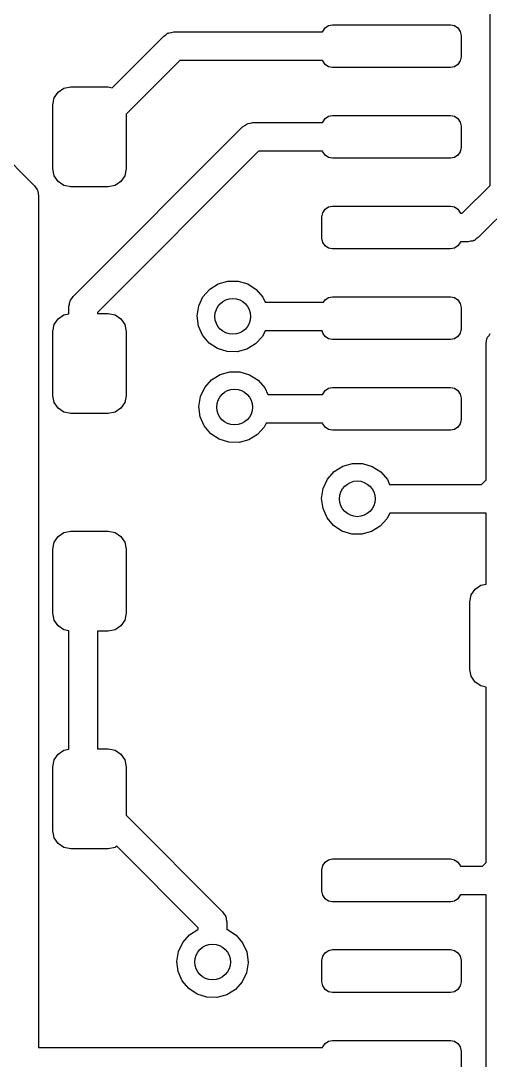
# Model space of a CAD drawing. Extents: x 63 to 234, y -148 to -41.
# Drawn here: x 131.91 to 138.49, y -95.86 to -81.31 of the extents above; entities that cross this region are included whole.
import ezdxf

# ---------------------------------------------------------------- set-up
doc = ezdxf.new("R2010")
doc.units = 0
doc.layers.add('BLACK', color=7, linetype='CONTINUOUS')

msp = doc.modelspace()

# ---------------------------------------------------------------- linework, layer by layer
at = {"layer": 'BLACK', "linetype": 'CONTINUOUS'}
for p, q in [((138.484, -83.6102), (138.484, -81.1088)), ((136.171, -81.4049), (136.22, -81.3724)), ((136.22, -81.3724), (136.277, -81.361)), ((136.277, -81.361), (137.927, -81.361)), ((137.927, -81.361), (137.984, -81.3724)), ((137.984, -81.3724), (138.033, -81.4049)), ((133.188, -82.2421), (133.911, -81.5193)), ((133.911, -81.5193), (133.939, -81.5016)), ((133.939, -81.5016), (133.965, -81.4808)), ((133.965, -81.4808), (133.976, -81.4782)), ((133.976, -81.4782), (133.986, -81.4721)), ((133.986, -81.4721), (134.019, -81.4684)), ((134.019, -81.4684), (134.052, -81.461)), ((134.052, -81.461), (136.137, -81.461)), ((136.137, -81.461), (136.138, -81.4536)), ((136.138, -81.4536), (136.171, -81.4049)), ((138.033, -81.4049), (138.066, -81.4536)), ((138.066, -81.4536), (138.077, -81.511)), ((138.077, -81.511), (138.077, -81.811)), ((138.077, -81.811), (138.066, -81.8684)), ((134.135, -81.861), (133.382, -82.6138)), ((136.137, -81.861), (134.135, -81.861)), ((136.138, -81.8684), (136.137, -81.861)), ((136.171, -81.9171), (136.138, -81.8684)), ((136.22, -81.9496), (136.171, -81.9171)), ((136.277, -81.961), (136.22, -81.9496)), ((137.927, -81.961), (136.277, -81.961)), ((137.984, -81.9496), (137.927, -81.961)), ((138.033, -81.9171), (137.984, -81.9496)), ((138.066, -81.8684), (138.033, -81.9171)), ((132.43, -82.3042), (132.511, -82.25)), ((132.511, -82.25), (132.607, -82.231)), ((132.607, -82.231), (133.132, -82.231)), ((133.132, -82.231), (133.188, -82.2421)), ((132.357, -82.481), (132.376, -82.3853)), ((132.376, -82.3853), (132.43, -82.3042)), ((132.357, -83.381), (132.357, -82.481)), ((133.382, -82.6138), (133.382, -83.381)), ((136.138, -82.7236), (136.171, -82.6749)), ((136.171, -82.6749), (136.22, -82.6424)), ((136.22, -82.6424), (136.277, -82.631)), ((136.277, -82.631), (137.927, -82.631)), ((137.927, -82.631), (137.984, -82.6424)), ((137.984, -82.6424), (138.033, -82.6749)), ((138.033, -82.6749), (138.066, -82.7236)), ((132.641, -85.165), (135.016, -82.7893)), ((135.016, -82.7893), (135.045, -82.7716)), ((135.045, -82.7716), (135.071, -82.7508)), ((135.071, -82.7508), (135.082, -82.7482)), ((135.082, -82.7482), (135.092, -82.7421)), ((135.092, -82.7421), (135.125, -82.7384)), ((135.125, -82.7384), (135.157, -82.731)), ((135.157, -82.731), (136.137, -82.731)), ((136.137, -82.731), (136.138, -82.7236)), ((138.066, -82.7236), (138.077, -82.781)), ((138.077, -82.781), (138.077, -83.081)), ((131.557, -83.0732), (132.099, -83.6148)), ((138.077, -83.081), (138.066, -83.1384)), ((135.24, -83.131), (132.982, -85.3892)), ((136.137, -83.131), (135.24, -83.131)), ((136.138, -83.1384), (136.137, -83.131)), ((136.171, -83.1871), (136.138, -83.1384)), ((136.22, -83.2196), (136.171, -83.1871)), ((136.277, -83.231), (136.22, -83.2196)), ((137.927, -83.231), (136.277, -83.231)), ((137.984, -83.2196), (137.927, -83.231)), ((138.033, -83.1871), (137.984, -83.2196)), ((138.066, -83.1384), (138.033, -83.1871)), ((132.376, -83.4767), (132.357, -83.381)), ((133.382, -83.381), (133.363, -83.4767)), ((132.43, -83.5578), (132.376, -83.4767)), ((132.511, -83.612), (132.43, -83.5578)), ((133.309, -83.5578), (133.228, -83.612)), ((133.363, -83.4767), (133.309, -83.5578)), ((132.099, -83.6148), (132.116, -83.6431)), ((132.116, -83.6431), (132.137, -83.6693)), ((132.137, -83.6693), (132.14, -83.6805)), ((132.14, -83.6805), (132.146, -83.6902)), ((132.146, -83.6902), (132.15, -83.7234)), ((132.607, -83.631), (132.511, -83.612)), ((133.132, -83.631), (132.607, -83.631)), ((133.228, -83.612), (133.132, -83.631)), ((138.093, -84.001), (138.484, -83.6102)), ((132.15, -83.7234), (132.157, -83.756)), ((132.157, -83.756), (132.157, -95.685)), ((138.825, -83.8344), (138.317, -84.3427)), ((136.127, -84.051), (136.138, -83.9936)), ((136.138, -83.9936), (136.171, -83.9449)), ((136.171, -83.9449), (136.22, -83.9124)), ((136.22, -83.9124), (136.277, -83.901)), ((136.277, -83.901), (137.927, -83.901)), ((137.927, -83.901), (137.984, -83.9124)), ((137.984, -83.9124), (138.033, -83.9449)), ((138.033, -83.9449), (138.066, -83.9936)), ((138.066, -83.9936), (138.067, -84.001)), ((136.127, -84.351), (136.127, -84.051)), ((138.067, -84.001), (138.093, -84.001)), ((136.138, -84.4084), (136.127, -84.351)), ((136.171, -84.4571), (136.138, -84.4084)), ((138.066, -84.4084), (138.033, -84.4571)), ((138.067, -84.401), (138.066, -84.4084)), ((138.176, -84.401), (138.067, -84.401)), ((138.209, -84.3936), (138.176, -84.401)), ((138.242, -84.3899), (138.209, -84.3936)), ((138.252, -84.3838), (138.242, -84.3899)), ((138.263, -84.3812), (138.252, -84.3838)), ((138.289, -84.3604), (138.263, -84.3812)), ((138.317, -84.3427), (138.289, -84.3604)), ((136.22, -84.4896), (136.171, -84.4571)), ((136.277, -84.501), (136.22, -84.4896)), ((137.927, -84.501), (136.277, -84.501)), ((137.984, -84.4896), (137.927, -84.501)), ((138.033, -84.4571), (137.984, -84.4896)), ((134.554, -85.0648), (134.674, -84.9892)), ((134.674, -84.9892), (134.81, -84.9502)), ((134.81, -84.9502), (134.952, -84.9511)), ((134.952, -84.9511), (135.088, -84.9917)), ((135.088, -84.9917), (135.207, -85.0688)), ((132.623, -85.1933), (132.641, -85.165)), ((134.46, -85.1711), (134.554, -85.0648)), ((135.207, -85.0688), (135.299, -85.1762)), ((132.582, -85.3061), (132.589, -85.2735)), ((132.582, -85.411), (132.582, -85.3061)), ((132.589, -85.2735), (132.593, -85.2403)), ((132.593, -85.2403), (132.599, -85.2306)), ((132.599, -85.2306), (132.602, -85.2194)), ((132.602, -85.2194), (132.623, -85.1933)), ((134.378, -85.4395), (134.4, -85.2994)), ((134.4, -85.2994), (134.46, -85.1711)), ((135.299, -85.1762), (135.331, -85.2456)), ((135.331, -85.2456), (136.15, -85.2456)), ((136.15, -85.2456), (136.171, -85.2149)), ((136.171, -85.2149), (136.22, -85.1824)), ((136.22, -85.1824), (136.277, -85.171)), ((136.277, -85.171), (137.927, -85.171)), ((137.927, -85.171), (137.984, -85.1824)), ((137.984, -85.1824), (138.033, -85.2149)), ((138.033, -85.2149), (138.066, -85.2636)), ((138.066, -85.2636), (138.077, -85.321)), ((132.43, -85.4792), (132.511, -85.425)), ((132.511, -85.425), (132.582, -85.411)), ((132.982, -85.3892), (132.982, -85.406)), ((132.982, -85.406), (133.132, -85.406)), ((133.132, -85.406), (133.228, -85.425)), ((133.228, -85.425), (133.309, -85.4792)), ((134.396, -85.5801), (134.378, -85.4395)), ((138.077, -85.321), (138.077, -85.621)), ((132.357, -85.656), (132.376, -85.5603)), ((132.376, -85.5603), (132.43, -85.4792)), ((133.309, -85.4792), (133.363, -85.5603)), ((133.363, -85.5603), (133.382, -85.656)), ((134.454, -85.7098), (134.396, -85.5801)), ((132.357, -86.556), (132.357, -85.656)), ((133.382, -85.656), (133.382, -86.556)), ((134.545, -85.8183), (134.454, -85.7098)), ((135.293, -85.7252), (135.197, -85.8303)), ((135.331, -85.6456), (135.293, -85.7252)), ((136.132, -85.6456), (135.331, -85.6456)), ((136.138, -85.6784), (136.132, -85.6456)), ((136.171, -85.7271), (136.138, -85.6784)), ((136.22, -85.7596), (136.171, -85.7271)), ((138.033, -85.7271), (137.984, -85.7596)), ((138.066, -85.6784), (138.033, -85.7271)), ((138.077, -85.621), (138.066, -85.6784)), ((138.444, -85.7491), (138.447, -85.7379)), ((138.447, -85.7379), (138.468, -85.7118)), ((138.468, -85.7118), (138.486, -85.6835)), ((134.663, -85.8969), (134.545, -85.8183)), ((135.197, -85.8303), (135.077, -85.9045)), ((136.277, -85.771), (136.22, -85.7596)), ((137.927, -85.771), (136.277, -85.771)), ((137.984, -85.7596), (137.927, -85.771)), ((138.427, -85.8246), (138.434, -85.792)), ((138.427, -87.7378), (138.427, -85.8246)), ((138.434, -85.792), (138.438, -85.7588)), ((138.438, -85.7588), (138.444, -85.7491)), ((134.798, -85.9392), (134.663, -85.8969)), ((134.94, -85.9418), (134.798, -85.9392)), ((135.077, -85.9045), (134.94, -85.9418)), ((134.579, -86.3348), (134.699, -86.2592)), ((134.699, -86.2592), (134.836, -86.2202)), ((134.836, -86.2202), (134.977, -86.2211)), ((134.977, -86.2211), (135.113, -86.2617)), ((135.113, -86.2617), (135.232, -86.3388)), ((134.425, -86.5694), (134.485, -86.4411)), ((134.485, -86.4411), (134.579, -86.3348)), ((135.232, -86.3388), (135.325, -86.4462)), ((135.325, -86.4462), (135.368, -86.541)), ((136.171, -86.4849), (136.22, -86.4524)), ((136.22, -86.4524), (136.277, -86.441)), ((136.277, -86.441), (137.927, -86.441)), ((137.927, -86.441), (137.984, -86.4524)), ((137.984, -86.4524), (138.033, -86.4849)), ((132.376, -86.6517), (132.357, -86.556)), ((133.382, -86.556), (133.363, -86.6517)), ((134.403, -86.7095), (134.425, -86.5694)), ((135.368, -86.541), (136.137, -86.541)), ((136.137, -86.541), (136.138, -86.5336)), ((136.138, -86.5336), (136.171, -86.4849)), ((138.033, -86.4849), (138.066, -86.5336)), ((138.066, -86.5336), (138.077, -86.591)), ((138.077, -86.591), (138.077, -86.891)), ((132.43, -86.7328), (132.376, -86.6517)), ((132.511, -86.787), (132.43, -86.7328)), ((133.309, -86.7328), (133.228, -86.787)), ((133.363, -86.6517), (133.309, -86.7328)), ((134.422, -86.8501), (134.403, -86.7095)), ((132.607, -86.806), (132.511, -86.787)), ((133.132, -86.806), (132.607, -86.806)), ((133.228, -86.787), (133.132, -86.806)), ((134.479, -86.9798), (134.422, -86.8501)), ((138.077, -86.891), (138.066, -86.9484)), ((134.57, -87.0883), (134.479, -86.9798)), ((135.318, -86.9952), (135.223, -87.1003)), ((135.344, -86.941), (135.318, -86.9952)), ((136.137, -86.941), (135.344, -86.941)), ((136.138, -86.9484), (136.137, -86.941)), ((136.171, -86.9971), (136.138, -86.9484)), ((136.22, -87.0296), (136.171, -86.9971)), ((136.277, -87.041), (136.22, -87.0296)), ((137.927, -87.041), (136.277, -87.041)), ((137.984, -87.0296), (137.927, -87.041)), ((138.033, -86.9971), (137.984, -87.0296)), ((138.066, -86.9484), (138.033, -86.9971)), ((134.688, -87.1669), (134.57, -87.0883)), ((134.823, -87.2092), (134.688, -87.1669)), ((135.102, -87.1745), (134.965, -87.2118)), ((135.223, -87.1003), (135.102, -87.1745)), ((134.965, -87.2118), (134.823, -87.2092)), ((136.206, -87.726), (136.299, -87.6197)), ((136.299, -87.6197), (136.419, -87.5441)), ((136.419, -87.5441), (136.556, -87.5051)), ((136.556, -87.5051), (136.697, -87.506)), ((136.697, -87.506), (136.833, -87.5466)), ((136.833, -87.5466), (136.952, -87.6237)), ((136.952, -87.6237), (137.045, -87.7311)), ((136.145, -87.8543), (136.206, -87.726)), ((137.045, -87.7311), (137.076, -87.8005)), ((138.362, -87.8005), (138.42, -87.7423)), ((138.42, -87.7423), (138.427, -87.7378)), ((136.123, -87.9944), (136.145, -87.8543)), ((137.076, -87.8005), (138.362, -87.8005)), ((136.142, -88.135), (136.123, -87.9944)), ((136.199, -88.2647), (136.142, -88.135)), ((137.077, -88.2005), (137.038, -88.2801)), ((138.427, -88.2005), (137.077, -88.2005)), ((138.427, -89.1954), (138.427, -88.2005)), ((136.29, -88.3732), (136.199, -88.2647)), ((137.038, -88.2801), (136.943, -88.3852)), ((132.43, -88.5272), (132.511, -88.473)), ((132.511, -88.473), (132.607, -88.454)), ((132.607, -88.454), (133.132, -88.454)), ((133.132, -88.454), (133.228, -88.473)), ((133.228, -88.473), (133.309, -88.5272)), ((136.408, -88.4518), (136.29, -88.3732)), ((136.544, -88.4941), (136.408, -88.4518)), ((136.685, -88.4967), (136.544, -88.4941)), ((136.822, -88.4594), (136.685, -88.4967)), ((136.943, -88.3852), (136.822, -88.4594)), ((132.357, -88.704), (132.376, -88.6083)), ((132.376, -88.6083), (132.43, -88.5272)), ((133.309, -88.5272), (133.363, -88.6083)), ((133.363, -88.6083), (133.382, -88.704)), ((132.357, -89.604), (132.357, -88.704)), ((133.382, -88.704), (133.382, -89.604)), ((138.272, -89.2642), (138.354, -89.21)), ((138.354, -89.21), (138.427, -89.1954)), ((138.199, -89.441), (138.218, -89.3453)), ((138.218, -89.3453), (138.272, -89.2642)), ((138.199, -90.391), (138.199, -89.441)), ((132.376, -89.6997), (132.357, -89.604)), ((133.382, -89.604), (133.363, -89.6997)), ((132.43, -89.7808), (132.376, -89.6997)), ((132.511, -89.835), (132.43, -89.7808)), ((133.309, -89.7808), (133.228, -89.835)), ((133.363, -89.6997), (133.309, -89.7808)), ((132.582, -89.849), (132.511, -89.835)), ((132.582, -91.507), (132.582, -89.849)), ((133.132, -89.854), (132.982, -89.854)), ((132.982, -89.854), (132.982, -91.502)), ((133.228, -89.835), (133.132, -89.854)), ((138.218, -90.4867), (138.199, -90.391)), ((138.272, -90.5678), (138.218, -90.4867)), ((138.354, -90.622), (138.272, -90.5678)), ((138.427, -90.6366), (138.354, -90.622)), ((138.427, -93.0946), (138.427, -90.6366)), ((132.43, -91.5752), (132.511, -91.521)), ((132.511, -91.521), (132.582, -91.507)), ((132.982, -91.502), (133.132, -91.502)), ((133.132, -91.502), (133.228, -91.521)), ((133.228, -91.521), (133.309, -91.5752)), ((132.357, -91.752), (132.376, -91.6563)), ((132.376, -91.6563), (132.43, -91.5752)), ((133.309, -91.5752), (133.363, -91.6563)), ((133.363, -91.6563), (133.382, -91.752)), ((132.357, -92.652), (132.357, -91.752)), ((133.382, -91.752), (133.382, -92.4317)), ((133.382, -92.4317), (134.736, -93.7859)), ((132.376, -92.7477), (132.357, -92.652)), ((132.43, -92.8288), (132.376, -92.7477)), ((132.511, -92.883), (132.43, -92.8288)), ((133.252, -92.867), (133.228, -92.883)), ((134.395, -94.0099), (133.252, -92.867)), ((132.607, -92.902), (132.511, -92.883)), ((133.132, -92.902), (132.607, -92.902)), ((133.228, -92.883), (133.132, -92.902)), ((136.127, -93.195), (136.138, -93.1376)), ((136.138, -93.1376), (136.171, -93.0889)), ((136.171, -93.0889), (136.22, -93.0564)), ((136.22, -93.0564), (136.277, -93.045)), ((136.277, -93.045), (137.927, -93.045)), ((137.927, -93.045), (137.984, -93.0564)), ((137.984, -93.0564), (138.033, -93.0889)), ((138.033, -93.0889), (138.066, -93.1376)), ((138.066, -93.1376), (138.067, -93.145)), ((138.067, -93.145), (138.377, -93.145)), ((138.377, -93.145), (138.427, -93.0946)), ((136.127, -93.495), (136.127, -93.195)), ((136.138, -93.5524), (136.127, -93.495)), ((136.171, -93.6011), (136.138, -93.5524)), ((136.22, -93.6336), (136.171, -93.6011)), ((138.033, -93.6011), (137.984, -93.6336)), ((138.066, -93.5524), (138.033, -93.6011)), ((138.067, -93.545), (138.066, -93.5524)), ((138.427, -93.545), (138.067, -93.545)), ((138.427, -99.4526), (138.427, -93.545)), ((136.277, -93.645), (136.22, -93.6336)), ((137.927, -93.645), (136.277, -93.645)), ((137.984, -93.6336), (137.927, -93.645)), ((134.736, -93.7859), (134.754, -93.8142)), ((134.754, -93.8142), (134.775, -93.8404)), ((134.775, -93.8404), (134.777, -93.8516)), ((134.777, -93.8516), (134.783, -93.8613)), ((134.783, -93.8613), (134.787, -93.8945)), ((134.787, -93.8945), (134.795, -93.9271)), ((134.271, -94.1072), (134.39, -94.0316)), ((134.39, -94.0316), (134.395, -94.0304)), ((134.395, -94.0304), (134.395, -94.0099)), ((134.795, -93.9271), (134.795, -94.0312)), ((134.795, -94.0312), (134.804, -94.0341)), ((134.804, -94.0341), (134.923, -94.1112)), ((134.177, -94.2135), (134.271, -94.1072)), ((134.923, -94.1112), (135.016, -94.2186)), ((134.116, -94.3418), (134.177, -94.2135)), ((135.016, -94.2186), (135.075, -94.3477)), ((136.171, -94.3589), (136.22, -94.3264)), ((136.22, -94.3264), (136.277, -94.315)), ((136.277, -94.315), (137.927, -94.315)), ((137.927, -94.315), (137.984, -94.3264)), ((137.984, -94.3264), (138.033, -94.3589)), ((134.095, -94.4819), (134.116, -94.3418)), ((134.113, -94.6225), (134.095, -94.4819)), ((135.075, -94.3477), (135.095, -94.488)), ((136.127, -94.465), (136.138, -94.4076)), ((136.127, -94.765), (136.127, -94.465)), ((136.138, -94.4076), (136.171, -94.3589)), ((138.033, -94.3589), (138.066, -94.4076)), ((138.066, -94.4076), (138.077, -94.465)), ((138.077, -94.465), (138.077, -94.765)), ((134.17, -94.7522), (134.113, -94.6225)), ((135.094, -94.5002), (135.071, -94.64)), ((135.095, -94.488), (135.094, -94.5002)), ((134.261, -94.8607), (134.17, -94.7522)), ((135.009, -94.7676), (134.914, -94.8727)), ((135.071, -94.64), (135.009, -94.7676)), ((136.138, -94.8224), (136.127, -94.765)), ((138.077, -94.765), (138.066, -94.8224)), ((134.379, -94.9393), (134.261, -94.8607)), ((134.914, -94.8727), (134.793, -94.9469)), ((136.171, -94.8711), (136.138, -94.8224)), ((136.22, -94.9036), (136.171, -94.8711)), ((136.277, -94.915), (136.22, -94.9036)), ((137.927, -94.915), (136.277, -94.915)), ((137.984, -94.9036), (137.927, -94.915)), ((138.033, -94.8711), (137.984, -94.9036)), ((138.066, -94.8224), (138.033, -94.8711)), ((134.515, -94.9816), (134.379, -94.9393)), ((134.656, -94.9842), (134.515, -94.9816)), ((134.793, -94.9469), (134.656, -94.9842)), ((136.138, -95.6776), (136.171, -95.6289)), ((136.171, -95.6289), (136.22, -95.5964)), ((136.22, -95.5964), (136.277, -95.585)), ((136.277, -95.585), (137.927, -95.585)), ((137.927, -95.585), (137.984, -95.5964)), ((137.984, -95.5964), (138.033, -95.6289)), ((138.033, -95.6289), (138.066, -95.6776)), ((132.157, -95.685), (136.137, -95.685)), ((136.137, -95.685), (136.138, -95.6776)), ((138.066, -95.6776), (138.077, -95.735)), ((138.077, -95.735), (138.077, -96.035))]:
    msp.add_line(p, q, dxfattribs=at)
at = {"layer": 'BLACK'}
for centre in [(134.878, -85.4456), (134.903, -86.7156), (136.623, -88.0005), (134.595, -94.488)]:
    msp.add_circle(centre, 0.25, dxfattribs=at)

doc.saveas('drawing.dxf')
